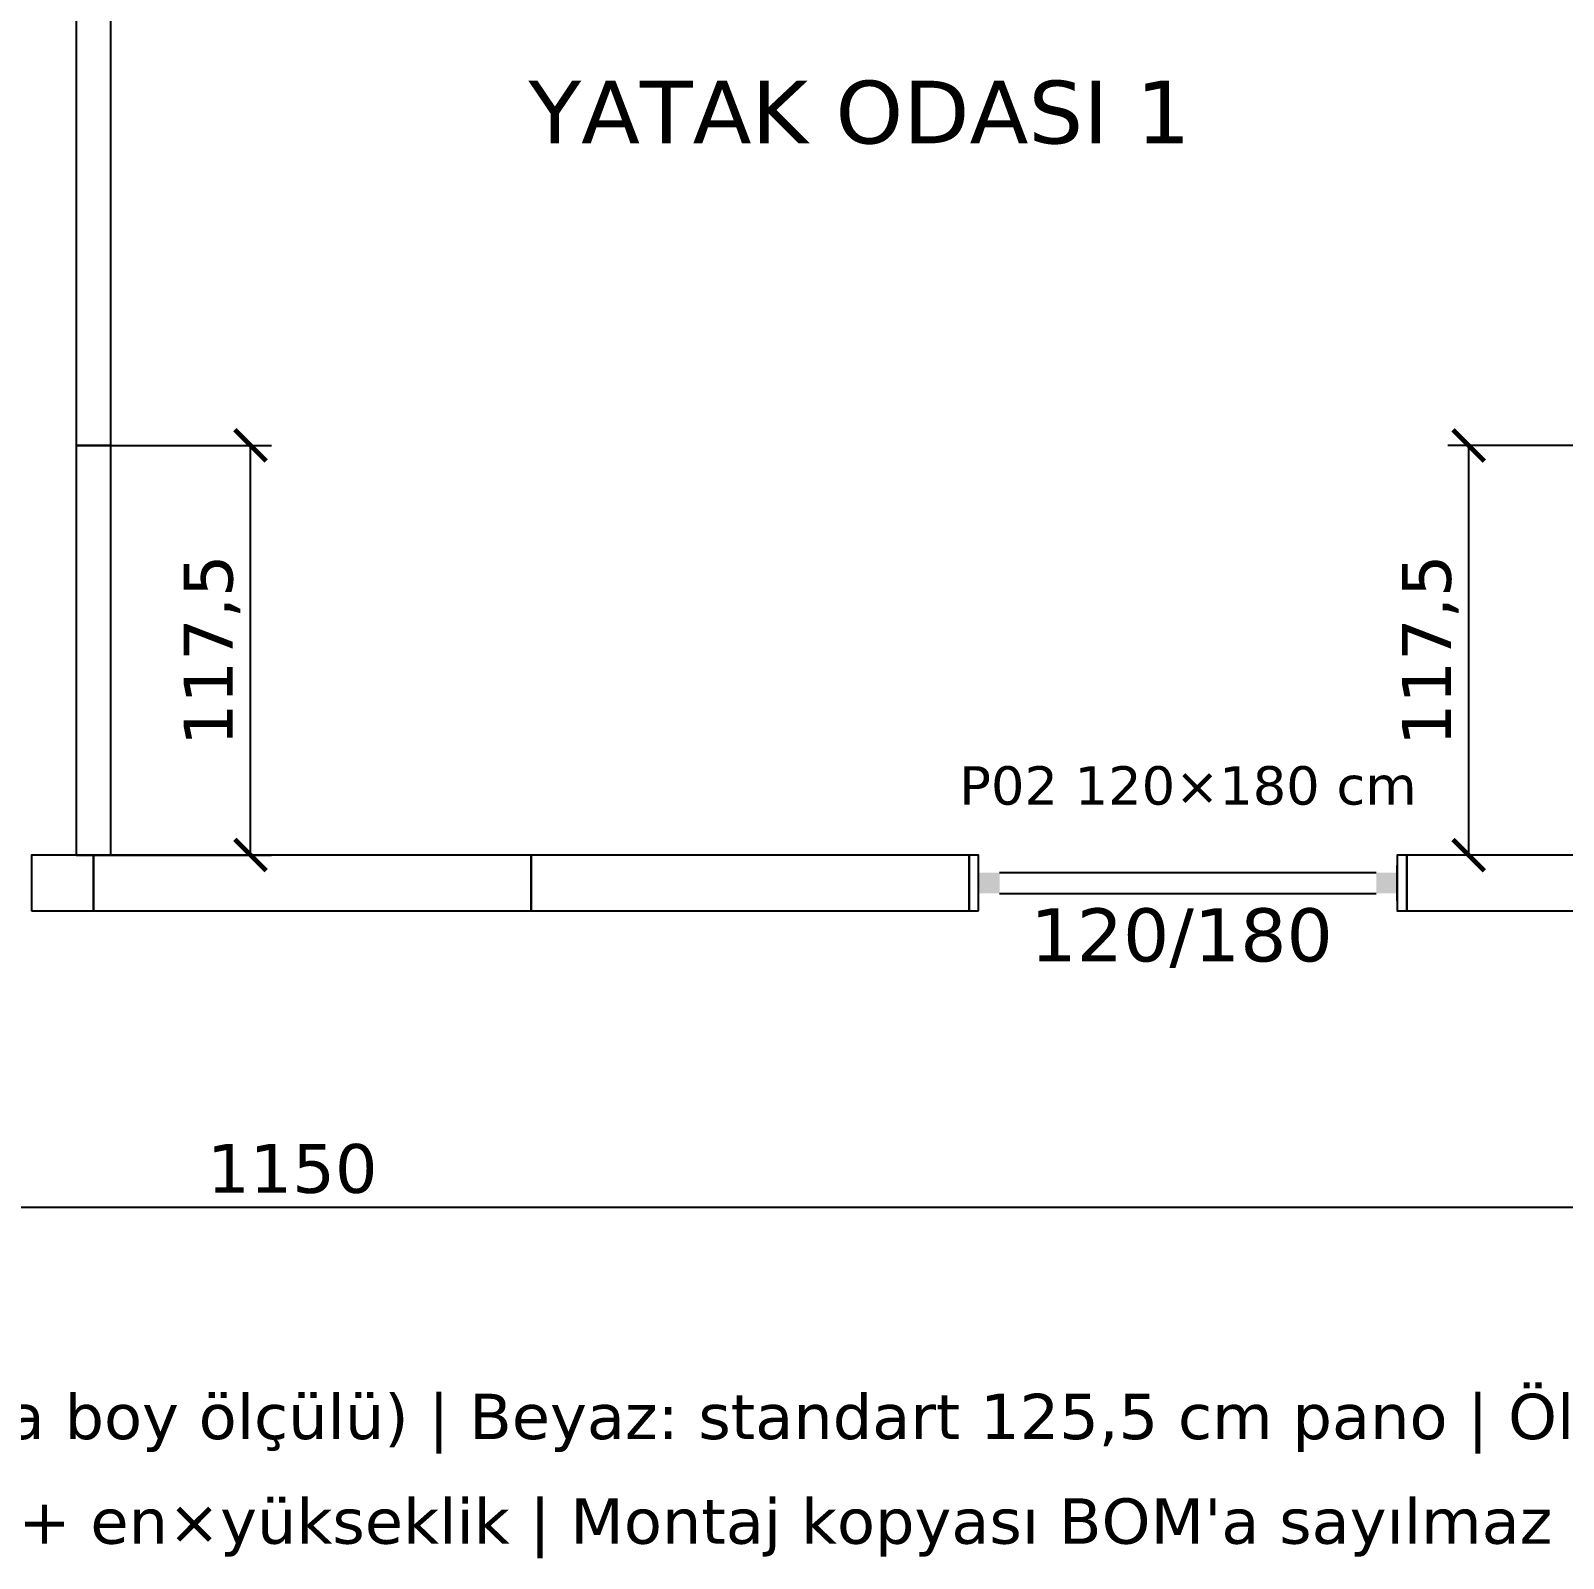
# Model space of a CAD drawing. Header units: centimetres. Extents: x -135 to 5290, y -1327 to 1388.
# Drawn here: x 3400 to 3839.4, y -185.7 to 252.5 of the extents above; entities that cross this region are included whole.
import ezdxf
from ezdxf.enums import TextEntityAlignment as Align

# ---------------------------------------------------------------- set-up
doc = ezdxf.new("R2010")
doc.units = ezdxf.units.CM
for name, color, linetype in [('MONTAJ_OZEL_OLCU', 6, 'Continuous'), ('MONTAJ_OZEL_PANO', 6, 'Continuous'), ('MONTAJ_STANDART', 7, 'Continuous'), ('MONTAJ_YAZI', 4, 'Continuous'), ('OLCULER', 7, 'Continuous'), ('PENCERE', 10, 'Continuous')]:
    doc.layers.add(name, color=color, linetype=linetype)
doc.styles.add('PORTMAN', font='DejaVuSans.ttf')
doc.styles.get("Standard").update_dxf_attribs({"font": 'DejaVuSans.ttf'})
doc.dimstyles.new('PORTMAN', dxfattribs={"dimtxt": 14, "dimasz": 9, "dimexe": 6, "dimexo": 5, "dimgap": 4, "dimtad": 1, "dimtxsty": 'PORTMAN', "dimblk": 'ARCHTICK', "dimcen": 2.5, "dimazin": 3, "dimtfac": 0.5, "dimtmove": 2, "dimatfit": 3})

# ---------------------------------------------------------------- blocks, each defined once
blk = doc.blocks.new('BOM_D11_1255p0_DIS_K02')
blk.add_lwpolyline([(107.75, 0), (125.5, 0), (125.5, 16), (107.75, 16)], close=True)
blk = doc.blocks.new('MNT_BOM_D11_1255p0_DIS_K02')
blk.add_blockref('BOM_D11_1255p0_DIS_K02', (0, 0))
blk = doc.blocks.new('BOM_D09_1255p0_DIS_DOLU')
blk.add_lwpolyline([(0, 0), (16, 0), (16, 125.5), (0, 125.5)], close=True)
blk = doc.blocks.new('MNT_BOM_D09_1255p0_DIS_DOLU')
blk.add_blockref('BOM_D09_1255p0_DIS_DOLU', (0, 0))
blk = doc.blocks.new('kaynak-pencere-120180')
at = {"layer": 'PENCERE', "color": 1}
for p, q in [((53839.87, 6703.82), (53839.87, 6713.82)), ((53959.87, 6703.82), (53959.87, 6713.82)), ((53845.87, 6711.82), (53953.87, 6711.82)), ((53845.87, 6705.82), (53953.87, 6705.82))]:
    blk.add_line(p, q, dxfattribs=at)
for points in [[(53839.87, 6705.82), (53845.87, 6705.82), (53839.87, 6711.82), (53845.87, 6711.82)], [(53959.87, 6705.82), (53953.87, 6705.82), (53959.87, 6711.82), (53953.87, 6711.82)]]:
    blk.add_solid(points, dxfattribs=at)
at = {"layer": 'PENCERE', "color": 0, "lineweight": 25}
blk.add_text('120/180', height=15.217, dxfattribs=at).set_placement((53854.7, 6686.34))
blk = doc.blocks.new('BOM_P02_PENCERE_1200x1800')
at = {"layer": 'PENCERE'}
blk.add_blockref('kaynak-pencere-120180', (0, 0), dxfattribs=at)
blk = doc.blocks.new('BOM_D10_1255p0_DIS_P02')
for points in [[(0, 122.75), (16, 122.75), (16, 125.5), (0, 125.5)], [(0, 0), (16, 0), (16, 2.75), (0, 2.75)]]:
    blk.add_lwpolyline(points, close=True)
at = {"layer": 'PENCERE', "rotation": 270}
blk.add_blockref('BOM_P02_PENCERE_1200x1800', (-6700.823, 53962.624), dxfattribs=at)
blk = doc.blocks.new('MNT_BOM_D10_1255p0_DIS_P02')
blk.add_blockref('BOM_D10_1255p0_DIS_P02', (0, 0))
blk = doc.blocks.new('BOM_I18_1175p0_IC_DOLU')
blk.add_lwpolyline([(0, 0), (10, 0), (10, 117.5), (0, 117.5)], close=True)
blk = doc.blocks.new('MNT_BOM_I18_1175p0_IC_DOLU')
blk.add_blockref('BOM_I18_1175p0_IC_DOLU', (0, 0))
blk = doc.blocks.new('_ARCHTICK')
at = {"color": 0, "linetype": 'BYBLOCK', "const_width": 0.15}
blk.add_lwpolyline([(-0.5, -0.5), (0.5, 0.5)], dxfattribs=at)
blk = doc.blocks.new('BOM_I14_1255p0_IC_DOLU')
blk.add_lwpolyline([(0, 0), (10, 0), (10, 125.5), (0, 125.5)], close=True)
blk = doc.blocks.new('MNT_BOM_I14_1255p0_IC_DOLU')
blk.add_blockref('BOM_I14_1255p0_IC_DOLU', (0, 0))

msp = doc.modelspace()

# ---------------------------------------------------------------- block references
at = {"layer": 'MONTAJ_OZEL_PANO'}
msp.add_blockref('MNT_BOM_I18_1175p0_IC_DOLU', (3413, 16), dxfattribs=at)
at = {"layer": 'MONTAJ_STANDART'}
for name, p in [('MNT_BOM_I14_1255p0_IC_DOLU', (3413, 133.5)), ('MNT_BOM_D11_1255p0_DIS_K02', (3292.5, 0))]:
    msp.add_blockref(name, p, dxfattribs=at)
for name, p, rotation in [('MNT_BOM_D09_1255p0_DIS_DOLU', (3418, 16), 270), ('MNT_BOM_D09_1255p0_DIS_DOLU', (3543.5, 16), 270), ('MNT_BOM_D10_1255p0_DIS_P02', (3794.5, 0), 90), ('MNT_BOM_D09_1255p0_DIS_DOLU', (3794.5, 16), 270)]:
    msp.add_blockref(name, p, dxfattribs=dict(at, rotation=rotation))

# ---------------------------------------------------------------- texts
at = {"layer": 'MONTAJ_YAZI', "style": 'PORTMAN'}
for s, height, p in [('YATAK ODASI 1', 18, (3637.625, 229.125)), ('P02 120×180 cm', 11, (3731.75, 36)), ('Mor: standart dışı pano (gerçek uçtan uca boy ölçülü) | Beyaz: standart 125,5 cm pano | Ölçüler cm', 13, (3475, -145)), ("Pencere etiketi: malzeme kodu + en×yükseklik | Montaj kopyası BOM'a sayılmaz", 13, (3475, -175))]:
    msp.add_text(s, height=height, dxfattribs=at).set_placement(p, align=Align.MIDDLE_CENTER)

# ---------------------------------------------------------------- dimensions: what is measured, and where the dimension line sits
at = {"layer": 'MONTAJ_OZEL_OLCU'}
for base, p1, p2 in [((3463, 16), (3413, 16), (3413, 133.5)), ((3812.25, 16), (3862.25, 16), (3862.25, 133.5))]:
    msp.add_linear_dim(base=base, p1=p1, p2=p2, angle=90, dimstyle='PORTMAN', override={"dimtxt": 14, "dimasz": 9, "dimexe": 6, "dimexo": 5, "dimdec": 2, "dimzin": 8, "dimdsep": 44}, dxfattribs=at).render()
at = {"layer": 'OLCULER'}
msp.add_linear_dim(base=(2900, -85), p1=(2900, 0), p2=(4050, 0), dimstyle='PORTMAN', override={"dimtxt": 14, "dimasz": 9, "dimexe": 6, "dimexo": 5, "dimdec": 2, "dimzin": 8, "dimdsep": 44}, dxfattribs=at).render()

doc.saveas('drawing.dxf')
